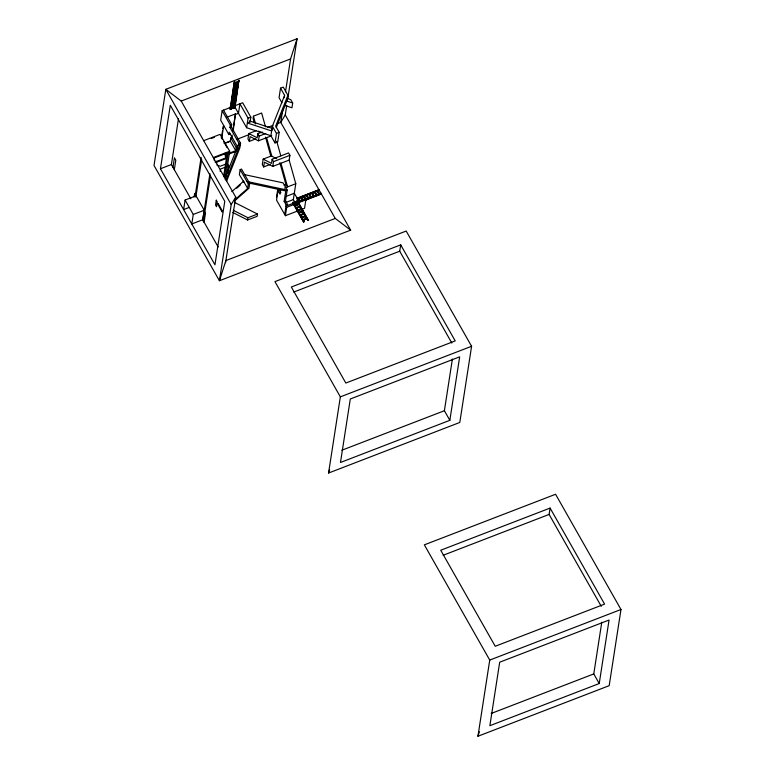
<?xml version="1.0" encoding="UTF-8"?>
<svg xmlns="http://www.w3.org/2000/svg" width="775" height="775" viewBox="0 0 775 775"><rect width="100%" height="100%" fill="white"/><g stroke="black" fill="none" stroke-linecap="round" stroke-linejoin="round"><path stroke-width="1.16" d="M160.454 168.756L170.287 105.284L224.779 201.306L214.956 264.788L160.454 168.756L171.391 164.542L178.492 118.701M172.961 167.303L174.433 157.78L175.799 160.183L174.317 169.706M196.027 195.833L185.089 200.047L183.617 209.57L189.09 207.458M194.118 197.005L194.67 193.43L204.203 210.238L202.73 219.761L218.172 246.963M195.038 196.618L201.122 157.344M185.089 200.047L193.266 214.452L191.793 223.975L202.73 219.761M195.833 197.073L201.694 159.233M202.779 219.848L209.918 173.726M203.341 221.844L210.529 175.421M204.096 222.163L205.462 213.299L204.106 210.897M214.171 160.202L214.53 157.838L228.208 152.568L224.362 177.407M272.287 129.328L271.637 130.956L247.37 122.973L250.102 121.917L250.838 117.161L242.662 102.755L222.154 110.66L220.681 120.183L228.858 134.579L230.223 134.056M216.458 163.554L216.816 161.19M221.427 138.057L222.512 131.023M222.88 128.669L223.239 126.325M221.698 138.541L223.694 125.637M229.448 107.551L230.359 109.546L230.95 109.013L230.001 107.337L229.448 107.551L230.136 108.752L234.777 106.96L238.903 80.3L237.915 83.361L234.36 84.737L234.438 86.48L237.993 85.114L238.187 83.845L234.631 85.211M220.197 171.42L220.565 169.037L224.663 167.458M230.001 107.337L230.902 109.333M230.136 108.752L234.263 82.082L235.077 82.353L234.932 83.312L238.487 81.937L238.361 80.503M230.359 109.546L234.263 82.082M234.806 81.879L230.921 106.95L234.476 105.584L234.748 106.059L234.554 107.328L230.998 108.703L230.727 108.219L234.282 106.853L236.743 90.975L233.188 92.351L233.459 92.826L237.014 91.46L237.208 90.191L233.653 91.557L233.459 92.826M230.998 108.703L231.192 107.434L234.748 106.059M231.444 105.846L231.25 107.115L230.969 106.63L234.525 105.264L234.796 105.739L234.999 104.47L234.728 103.995L231.173 105.361L231.444 105.846L234.999 104.47M231.493 105.526L231.415 103.773L234.97 102.407L235.048 104.16L231.493 105.526L231.221 105.042L234.777 103.676L235.048 104.16M231.735 103.937L231.657 102.193L235.213 100.818L235.29 102.571L231.735 103.937L231.463 103.462L235.019 102.087L235.29 102.571M231.987 102.348L231.909 100.605L235.464 99.229L235.542 100.983L231.987 102.348L231.706 101.874L235.261 100.498L235.542 100.983M232.229 100.769L232.151 99.016L235.707 97.64L235.784 99.394L232.229 100.769L231.958 100.285L235.513 98.919L235.784 99.394M233.285 97.088L235.949 96.061L236.23 96.536L236.026 97.805L232.471 99.181L232.393 97.427M232.723 97.592L232.645 95.838L236.201 94.472L236.278 96.216L232.723 97.592L232.452 97.108L235.997 95.742L236.278 96.216M232.965 96.003L232.888 94.25L236.443 92.884L236.52 94.637L232.965 96.003L232.694 95.528L236.249 94.153L236.52 94.637M233.207 94.414L233.139 92.671L236.685 91.295L236.763 93.048L233.207 94.414L232.936 93.94L236.491 92.564L236.763 93.048M233.701 91.247L233.624 89.493L237.179 88.127L237.257 89.871L233.701 91.247L233.43 90.762L236.985 89.396L237.257 89.871M233.943 89.658L233.876 87.904L237.431 86.538L237.499 88.282L233.943 89.658L233.672 89.173L237.227 87.808L237.499 88.282M235.009 85.977L237.673 84.95L237.944 85.434L237.751 86.703L234.195 88.069L234.118 86.316M234.689 84.892L234.612 83.148L238.167 81.772L238.235 83.526L234.689 84.892L234.408 84.417L237.964 83.041L238.235 83.526M228.858 134.579L229.226 132.205L237.605 146.998L237.305 148.984M238.545 145.603L238.923 143.22L229.962 127.439L230.33 125.066L222.154 110.66M226.368 153.198L226.058 155.174L224.963 153.256M234.438 86.48L234.166 86.006L237.722 84.63L236.937 89.706L233.382 91.082L233.653 91.557M223.675 176.206L227.337 152.549M226.629 181.195L239.833 147.947L240.57 143.191L231.328 126.916L231.696 124.533L223.52 110.128M234.457 107.967L233.556 105.962L234.457 107.967L234.999 107.754L238.903 80.3M228.577 153.46L235.745 150.699L230.301 141.098L230.795 137.921L232.161 137.398M225.273 179.81L229.691 151.251L220.11 134.356L203.699 140.682M231.638 138.531L232.18 135.015M232.907 130.326L235.445 113.906L226.697 117.277M233.178 130.801L235.445 113.906M227.656 173.019L228.761 165.879L227.404 163.477M235.745 150.699L236.239 147.521L230.795 137.921M350.658 230.156L335.255 218.424L225.893 260.574L219.422 280.734L154.022 165.501L165.811 89.328L181.224 101.07L235.716 197.092L231.212 204.561L219.422 280.734L350.658 230.156L285.258 114.923L286.731 105.4M225.564 262.686L235.716 197.092M234.66 200.899L248.959 188.228L249.695 183.462L241.519 169.057L240.153 169.589L239.368 174.675L243.815 181.96M281.974 102.823L279.058 97.679L280.531 88.156L283.262 87.1L287.922 95.296L275.677 126.131L279.203 132.341L277.721 141.864L274.989 142.92L270.901 135.712L246.624 127.73L248.107 118.207L239.93 103.811L238.458 113.324L235.716 114.38M255.992 130.781L248.814 133.542L247.971 138.967L249.337 141.37L255.895 138.841M249.337 141.37L250.073 136.603L258.424 140.827L271.754 135.693M265.515 126.829L261.64 113.014L253.435 116.172L253.096 118.42L254.336 122.847M243.457 181.873L243.553 181.224L231.793 191.638M234.98 199.65L247.642 188.422L248.329 183.995L240.153 169.589M262.173 131.983L257.804 133.668L257.164 137.776L248.814 133.542M258.424 140.827L259.16 136.071L257.804 133.668M247.603 219.993L247.952 217.746L257.513 214.065L257.174 216.303L247.603 219.993L232.587 212.398M276.743 158.701L271.347 155.969L263.151 159.127L262.308 164.542L263.674 166.945L270.233 164.416M263.674 166.945L264.411 162.188L272.761 166.412L289.162 160.086L289.898 155.329L288.542 152.927L272.132 159.253L271.502 163.351L263.151 159.127M270.901 135.712L272.374 126.189L284.619 95.364L280.531 88.156M274.989 142.92L276.462 133.397L272.374 126.189M272.761 166.412L273.498 161.655L272.132 159.253M284.251 97.737L284.619 95.364M282.759 109.459L280.753 122.392L335.255 218.424M285.491 91.828L290.586 58.919L297.058 38.75L165.811 89.328L231.212 204.561M287.922 95.296L287.186 100.062L276.258 127.584M287.845 98.26L297.058 38.75M276.539 197.16L277.828 188.829M279.378 190.04L278.012 190.572L276.539 200.095L285.394 215.692L304.536 208.32L305.834 199.911L305.156 198.71L286.014 206.082L286.692 207.283L285.394 215.692M286.992 98.386L290.761 99.617L292.688 103.017L291.952 107.773L285.345 105.603M280.773 189.536L280.056 194.167L278.012 190.572M284.163 185.273L286.217 184.479L286.12 185.138L279.823 162.672M284.716 214.491L286.188 204.978L284.144 201.374L285.762 190.941L248.475 182.958M286.188 204.978L287.554 204.445L285.51 200.841L287.176 190.088L283.088 182.881L244.309 174.578M292.747 202.44L292.572 203.554L293.396 203.825L293.299 202.236L292.747 202.44L303.597 221.97L304.197 221.437L303.374 220.003L306.929 218.627L307.704 220.391L308.247 220.178L297.397 200.657L296.68 201.975L297.493 202.246L297.619 201.452L292.969 203.244L292.853 204.038M295.081 202.672L293.328 199.592L295.779 183.723L289.162 160.086M293.124 203.341L293.299 202.236M293.793 203.515C296.04 209.831 302.744 198.284 293.793 203.515L304.149 221.757M295.207 205.598L298.753 204.222L295.207 205.598C294.984 209.734 302.405 206.867 298.753 204.222M297.29 198.09L297.387 199.679L297.29 198.09L319.164 189.652L319.387 190.456L298.608 198.458L300.38 201.578M296.951 202.459L296.854 200.861M297.397 200.657L297.222 201.762L307.704 220.391M296.563 207.991L300.119 206.625L296.563 207.991C296.35 212.127 303.771 209.269 300.119 206.625M298.055 198.671L297.561 198.565M298.608 198.458L300.845 197.305L302.608 200.425M297.929 210.393L301.485 209.027L297.929 210.393C297.716 214.53 305.137 211.672 301.485 209.027M300.845 197.305L302.56 200.735M303.577 196.249L305.302 199.688L303.577 196.249L301.388 197.092L302.521 199.485M299.286 212.796L302.841 211.43L299.286 212.796C299.073 216.932 306.493 214.074 302.841 211.43M300.652 215.198L304.207 213.822L300.652 215.198C300.438 219.335 307.859 216.477 304.207 213.822M306.309 195.193L308.033 198.632L306.309 195.193L304.071 196.356L305.844 199.475L321.16 193.576C319.891 195.629 315.502 190.417 319.436 190.137M302.017 217.601L305.573 216.225L302.017 217.601C301.795 221.737 309.225 218.87 305.573 216.225M305.844 199.475L304.12 196.036M306.852 194.98L308.576 198.419L306.852 194.98L309.041 194.138L310.765 197.577L309.041 194.138M303.374 220.003L306.929 218.627M309.593 193.924L311.308 197.363L309.593 193.924L311.773 193.082L313.497 196.521L311.773 193.082M312.325 192.878L314.049 196.317L312.325 192.878L314.514 192.035L316.229 195.474L314.514 192.035M315.057 191.822L316.781 195.261L315.057 191.822L317.246 190.979L318.971 194.418L317.246 190.979M319.164 189.652L297.784 198.197L299.237 200.754M321.208 193.256L321.431 194.05L305.718 200.115M328.561 473.031L340.351 396.858L274.951 281.625L406.187 231.047L471.588 346.28L459.798 422.452L328.561 473.031L329.637 469.669M451.854 343.063L399.716 251.216L400.704 244.861L291.342 287.012L345.834 383.044L455.206 340.893L400.704 244.861M449.839 420.321L459.672 356.839L350.31 398.989L340.477 462.472L449.839 420.321L444.395 410.721L452.397 358.999M477.942 736.25L489.742 660.077L424.342 544.844L555.578 494.266L620.978 609.499L609.189 685.672L477.942 736.25L479.386 731.765M601.235 606.283L549.107 514.426L550.085 508.08L440.723 550.231L495.225 646.263L604.587 604.113L550.085 508.08M599.23 683.54L609.053 620.058L499.691 662.208L489.868 725.691L599.23 683.54L593.776 673.93L601.788 622.209M225.157 177.862L238.923 143.22M226.048 179.752L240.57 143.191M285.258 114.923L280.753 122.392L277.402 123.69M236.714 188.257L240.269 185.109M181.224 101.07L290.586 58.919M234.534 82.567L235.077 82.353M238.632 80.987L239.175 80.774M234.883 83.622L238.438 82.257M234.389 86.8L237.944 85.434M234.147 88.389L237.702 87.013M233.895 89.977L237.45 88.602M233.411 93.145L236.966 91.779M233.159 94.734L236.714 93.368M232.917 96.323L236.472 94.947M232.674 97.912L236.23 96.536M232.422 99.491L235.978 98.125M232.18 101.079L235.736 99.713M231.938 102.668L235.484 101.302M231.686 104.257L235.242 102.881M230.95 109.013L234.505 107.648M230.33 125.066L231.696 124.533M248.107 118.207L250.838 117.161M229.962 127.439L231.328 126.916M211.255 138.512L214.413 137.301M224.149 143.462L230.301 141.098M225.806 142.987L230.175 141.302M237.14 139.209L249.443 134.463M267.336 127.565L272.926 125.414M259.16 136.071L265.728 133.542M236.239 147.521L237.605 146.998M213.29 157.567L229.691 151.251M276.462 133.397L279.203 132.341M229.342 153.915L235.9 151.387M214.985 162.082L226.552 157.625L224.208 153.479M215.915 162.469L226.436 158.42L225.254 156.327M226.329 163.893L220.333 166.208L216.903 165.075M226.717 166.673L228.761 165.879M273.498 161.655L289.898 155.329M248.329 183.995L249.695 183.462M193.266 214.452L204.203 210.238M284.502 188.063L295.779 183.723M285.558 196.618L294.306 193.237L298.985 201.471M284.144 201.374L285.51 200.841M285.675 202.537L293.328 199.592M293.57 202.711L297.125 201.345M305.892 199.156L308.082 198.313M308.624 198.1L310.814 197.257M311.366 197.053L313.546 196.211M314.098 195.998L316.287 195.155M316.83 194.942L319.019 194.099M305.069 200.057L321.48 193.74M286.692 207.283L305.834 199.911M294.926 205.113L298.482 203.748M296.292 207.516L299.847 206.14M297.658 209.918L301.213 208.543M299.014 212.321L302.57 210.945M300.38 214.714L303.936 213.348M301.746 217.116L305.302 215.75M303.103 219.519L306.658 218.153M303.645 221.65L304.197 221.437M307.752 220.071L308.295 219.858M293.735 292.059L399.716 251.216M340.351 396.858L471.588 346.28M341.794 450.256L444.395 410.721M443.126 555.278L549.107 514.426M489.742 660.077L620.978 609.499M491.185 713.475L593.776 673.93M247.225 181.524L287.176 190.088M286.779 101.07L292.688 103.017M272.606 128.514L249.531 120.919L250.102 121.917M258.472 131.12L260.439 132.118M234.389 202.352L257.513 214.065M233.227 210.296L247.952 217.746M317.789 190.766L319.562 193.886M238.487 81.937L238.216 81.462L234.66 82.828L234.932 83.312M301.388 197.092L303.161 200.212M237.751 86.703L237.479 86.219L233.924 87.585L234.195 88.069M298.656 198.148L300.429 201.267M298.104 198.352L299.877 201.471M297.619 201.452L308.247 220.178M286.217 184.479L287.583 186.882L280.967 163.254M236.026 97.805L235.755 97.33L232.2 98.696L232.471 99.181M292.969 203.244L303.597 221.97M234.641 106.611L246.624 127.73M278.467 188.441L280.908 192.743M221.253 137.388L222.425 139.452M223.597 141.525L227.123 147.734M243.553 181.224L247.642 188.422M171.391 164.542L190.834 198.797M276.723 141.253L280.812 155.862M266.629 137.669L271.822 156.201M265.496 137.097L270.833 156.162M253.435 116.172L255.614 123.952M216.283 200.221L215.547 204.978L216.516 206.673L217.252 201.917L216.273 200.192M218.23 203.67L218.056 204.784L222.144 211.992L222.318 210.868L218.23 203.67"/></g></svg>
